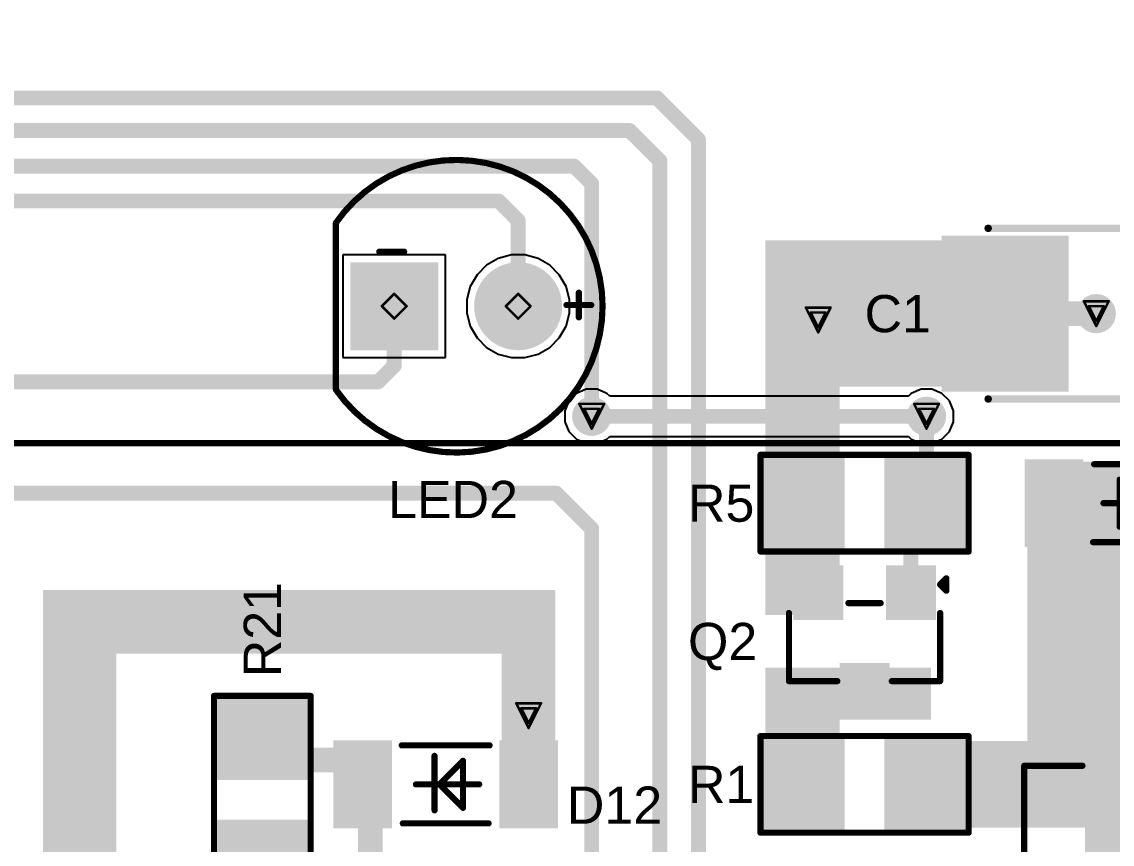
# Model space of a CAD drawing. Header units: inches. Extents: x 29 to 267, y 155 to 337.
# Drawn here: x 80.97 to 103.32, y 219.04 to 235.91 of the extents above; entities that cross this region are included whole.
import ezdxf

# ---------------------------------------------------------------- set-up
doc = ezdxf.new("R2010")
doc.units = ezdxf.units.IN
for name, color, linetype in [('Board Outline', 216, 'Continuous'), ('Bottom Layer', 5, 'Continuous'), ('Bottom Solder', 6, 'Continuous'), ('Dimension', 6, 'Continuous'), ('Drill Drawing', 1, 'Continuous'), ('Multi-Layer', 9, 'Continuous'), ('Pad Holes', 156, 'Continuous'), ('Top Layer', 1, 'Continuous'), ('Top Overlay', 2, 'Continuous'), ('Top Paste', 8, 'Continuous'), ('Top Solder', 216, 'Continuous'), ('Via Holes', 16, 'Continuous')]:
    doc.layers.add(name, color=color, linetype=linetype)
doc.styles.add('Arial', font='', dxfattribs={"height": 0.2})
doc.styles.get('Arial').set_extended_font_data('Arial')

# ---------------------------------------------------------------- blocks, each defined once
blk = doc.blocks.new('TH_LED_5____2')
at = {"layer": 'Bottom Layer'}
blk.add_hatch(color=5, dxfattribs=at).paths.add_polyline_path([(-2.07, 0.8), (-0.47, 0.8), (-0.47, -0.8), (-2.07, -0.8)])
h = blk.add_hatch(color=5, dxfattribs=at)
edge = h.paths.add_edge_path()
edge.add_arc((1.27, 0), 0.8, 0, 360)
at = {"layer": 'Bottom Solder'}
blk.add_hatch(color=6, dxfattribs=at).paths.add_polyline_path([(-2.172, 0.902), (-0.368, 0.902), (-0.368, -0.902), (-2.172, -0.902)])
h = blk.add_hatch(color=6, dxfattribs=at)
edge = h.paths.add_edge_path()
edge.add_arc((1.27, 0), 0.902, 0, 360)
at = {"layer": 'Multi-Layer'}
blk.add_hatch(color=9, dxfattribs=at).paths.add_polyline_path([(-2.07, 0.8), (-0.47, 0.8), (-0.47, -0.8), (-2.07, -0.8)])
h = blk.add_hatch(color=9, dxfattribs=at)
edge = h.paths.add_edge_path()
edge.add_arc((1.27, 0), 0.8, 0, 360)
at = {"layer": 'Pad Holes'}
h = blk.add_hatch(color=7, dxfattribs=at)
edge = h.paths.add_edge_path()
edge.add_arc((-1.27, 0), 0.45, 0, 360)
h = blk.add_hatch(color=7, dxfattribs=at)
edge = h.paths.add_edge_path()
edge.add_arc((1.27, 0), 0.45, 0, 360)
at = {"layer": 'Top Layer'}
blk.add_hatch(color=1, dxfattribs=at).paths.add_polyline_path([(-2.07, 0.8), (-0.47, 0.8), (-0.47, -0.8), (-2.07, -0.8)])
h = blk.add_hatch(color=1, dxfattribs=at)
edge = h.paths.add_edge_path()
edge.add_arc((1.27, 0), 0.8, 0, 360)
at = {"layer": 'Top Solder'}
blk.add_hatch(color=216, dxfattribs=at).paths.add_polyline_path([(-2.172, 0.902), (-0.368, 0.902), (-0.368, -0.902), (-2.172, -0.902)])
h = blk.add_hatch(color=216, dxfattribs=at)
edge = h.paths.add_edge_path()
edge.add_arc((1.27, 0), 0.902, 0, 360)
at = {"layer": 'Top Overlay'}
for points in [[(-2.466, 1.709, 0.127, 0.127, -0.73505), (3, 0, 0.127, 0.127, 0)], [(-2.466, -1.709, 0.127, 0.127, 0), (-2.466, 1.709, 0.127, 0.127, 0)], [(-1.575, 1.118, 0.127, 0.127, 0), (-1.067, 1.118, 0.127, 0.127, 0)], [(2.515, -0.229, 0.127, 0.127, 0), (2.515, 0.279, 0.127, 0.127, 0)], [(3, 0, 0.127, 0.127, -0.73505), (-2.466, -1.709, 0.127, 0.127, 0)], [(2.261, 0.025, 0.127, 0.127, 0), (2.769, 0.025, 0.127, 0.127, 0)]]:
    blk.add_lwpolyline(points, format="xyseb", dxfattribs=at)
for points in [[(-2.497, 1.709, 0.0635, 0.0635, 1), (-2.434, 1.709, 0.0635, 0.0635, 1)], [(-2.497, 1.709, 0.0635, 0.0635, 1), (-2.434, 1.709, 0.0635, 0.0635, 1)], [(-1.607, 1.118, 0.0635, 0.0635, 1), (-1.543, 1.118, 0.0635, 0.0635, 1)], [(-1.099, 1.118, 0.0635, 0.0635, 1), (-1.035, 1.118, 0.0635, 0.0635, 1)], [(2.483, 0.279, 0.0635, 0.0635, 1), (2.546, 0.279, 0.0635, 0.0635, 1)], [(2.229, 0.025, 0.0635, 0.0635, 1), (2.292, 0.025, 0.0635, 0.0635, 1)], [(2.737, 0.025, 0.0635, 0.0635, 1), (2.8, 0.025, 0.0635, 0.0635, 1)], [(2.968, 0, 0.0635, 0.0635, 1), (3.032, 0, 0.0635, 0.0635, 1)], [(2.968, 0, 0.0635, 0.0635, 1), (3.032, 0, 0.0635, 0.0635, 1)], [(2.483, -0.229, 0.0635, 0.0635, 1), (2.546, -0.229, 0.0635, 0.0635, 1)], [(-2.497, -1.709, 0.0635, 0.0635, 1), (-2.434, -1.709, 0.0635, 0.0635, 1)], [(-2.497, -1.709, 0.0635, 0.0635, 1), (-2.434, -1.709, 0.0635, 0.0635, 1)]]:
    blk.add_lwpolyline(points, format="xyseb", close=True, dxfattribs=at)
blk = doc.blocks.new('SOT_89_3_14')
at = {"layer": 'Top Layer'}
for points in [[(-0.967, 2.647), (0.967, 2.647), (0.967, -0.382), (-0.967, -0.382)], [(-1.79, -0.268), (-1.21, -0.268), (-1.21, -1.997), (-1.79, -1.997)], [(-0.29, -0.268), (0.29, -0.268), (0.29, -1.997), (-0.29, -1.997)], [(1.21, -0.268), (1.79, -0.268), (1.79, -1.997), (1.21, -1.997)]]:
    blk.add_hatch(color=1, dxfattribs=at).paths.add_polyline_path(points)
at = {"layer": 'Top Paste'}
for points in [[(-0.967, 2.647), (0.967, 2.647), (0.967, -0.382), (-0.967, -0.382)], [(-1.79, -0.268), (-1.21, -0.268), (-1.21, -1.997), (-1.79, -1.997)], [(-0.29, -0.268), (0.29, -0.268), (0.29, -1.997), (-0.29, -1.997)], [(1.21, -0.268), (1.79, -0.268), (1.79, -1.997), (1.21, -1.997)]]:
    blk.add_hatch(color=8, dxfattribs=at).paths.add_polyline_path(points)
at = {"layer": 'Top Solder'}
for points in [[(-1.068, 2.749), (1.068, 2.749), (1.068, -0.484), (-1.068, -0.484)], [(-1.892, -0.166), (-1.108, -0.166), (-1.108, -2.099), (-1.892, -2.099)], [(-0.392, -0.166), (0.392, -0.166), (0.392, -2.099), (-0.392, -2.099)], [(1.108, -0.166), (1.892, -0.166), (1.892, -2.099), (1.108, -2.099)]]:
    blk.add_hatch(color=216, dxfattribs=at).paths.add_polyline_path(points)
at = {"layer": 'Top Overlay'}
for points in [[(-2.311, 1.727, 0.127, 0.127, 0), (-1.118, 1.727, 0.127, 0.127, 0)], [(-2.311, -0.889, 0.127, 0.127, 0), (-2.311, 1.727, 0.127, 0.127, 0)], [(1.118, 1.727, 0.127, 0.127, 0), (2.311, 1.727, 0.127, 0.127, 0)], [(2.311, -0.889, 0.127, 0.127, 0), (2.311, 1.727, 0.127, 0.127, 0)], [(-2.083, -1.016, 0.127, 0.127, 0), (-1.956, -1.143, 0.127, 0.127, 0)], [(-2.083, -1.27, 0.127, 0.127, 0), (-2.083, -1.016, 0.127, 0.127, 0)], [(-2.083, -1.27, 0.127, 0.127, 0), (-1.956, -1.143, 0.127, 0.127, 0)]]:
    blk.add_lwpolyline(points, format="xyseb", dxfattribs=at)
for points in [[(-2.343, 1.727, 0.0635, 0.0635, 1), (-2.28, 1.727, 0.0635, 0.0635, 1)], [(-2.343, 1.727, 0.0635, 0.0635, 1), (-2.28, 1.727, 0.0635, 0.0635, 1)], [(-1.149, 1.727, 0.0635, 0.0635, 1), (-1.086, 1.727, 0.0635, 0.0635, 1)], [(1.086, 1.727, 0.0635, 0.0635, 1), (1.149, 1.727, 0.0635, 0.0635, 1)], [(2.28, 1.727, 0.0635, 0.0635, 1), (2.343, 1.727, 0.0635, 0.0635, 1)], [(2.28, 1.727, 0.0635, 0.0635, 1), (2.343, 1.727, 0.0635, 0.0635, 1)], [(-2.343, -0.889, 0.0635, 0.0635, 1), (-2.28, -0.889, 0.0635, 0.0635, 1)], [(2.28, -0.889, 0.0635, 0.0635, 1), (2.343, -0.889, 0.0635, 0.0635, 1)], [(-2.115, -1.016, 0.0635, 0.0635, 1), (-2.051, -1.016, 0.0635, 0.0635, 1)], [(-2.115, -1.016, 0.0635, 0.0635, 1), (-2.051, -1.016, 0.0635, 0.0635, 1)], [(-1.988, -1.143, 0.0635, 0.0635, 1), (-1.924, -1.143, 0.0635, 0.0635, 1)], [(-1.988, -1.143, 0.0635, 0.0635, 1), (-1.924, -1.143, 0.0635, 0.0635, 1)], [(-2.115, -1.27, 0.0635, 0.0635, 1), (-2.051, -1.27, 0.0635, 0.0635, 1)], [(-2.115, -1.27, 0.0635, 0.0635, 1), (-2.051, -1.27, 0.0635, 0.0635, 1)]]:
    blk.add_lwpolyline(points, format="xyseb", close=True, dxfattribs=at)
blk = doc.blocks.new('R___1206_35')
at = {"layer": 'Top Layer'}
for points in [[(-2.032, 0.889), (-0.508, 0.889), (-0.508, -0.889), (-2.032, -0.889)], [(0.508, 0.889), (2.032, 0.889), (2.032, -0.889), (0.508, -0.889)]]:
    blk.add_hatch(color=1, dxfattribs=at).paths.add_polyline_path(points)
at = {"layer": 'Top Paste'}
for points in [[(-2.032, 0.889), (-0.508, 0.889), (-0.508, -0.889), (-2.032, -0.889)], [(0.508, 0.889), (2.032, 0.889), (2.032, -0.889), (0.508, -0.889)]]:
    blk.add_hatch(color=8, dxfattribs=at).paths.add_polyline_path(points)
at = {"layer": 'Top Solder'}
for points in [[(-2.1336, 0.9906), (-0.4064, 0.9906), (-0.4064, -0.9906), (-2.1336, -0.9906)], [(0.4064, 0.9906), (2.1336, 0.9906), (2.1336, -0.9906), (0.4064, -0.9906)]]:
    blk.add_hatch(color=216, dxfattribs=at).paths.add_polyline_path(points)
at = {"layer": 'Top Overlay'}
for points in [[(-2.1336, -0.9906, 0.127, 0.127, 0), (-2.1336, 0.9906, 0.127, 0.127, 0)], [(2.1336, 0.9906, 0.127, 0.127, 0), (-2.1336, 0.9906, 0.127, 0.127, 0)], [(2.1336, -0.9906, 0.127, 0.127, 0), (2.1336, 0.9906, 0.127, 0.127, 0)], [(2.1336, -0.9906, 0.127, 0.127, 0), (-2.1336, -0.9906, 0.127, 0.127, 0)]]:
    blk.add_lwpolyline(points, format="xyseb", dxfattribs=at)
for points in [[(-2.16535, 0.9906, 0.0635, 0.0635, 1), (-2.10185, 0.9906, 0.0635, 0.0635, 1)], [(-2.16535, 0.9906, 0.0635, 0.0635, 1), (-2.10185, 0.9906, 0.0635, 0.0635, 1)], [(2.10185, 0.9906, 0.0635, 0.0635, 1), (2.16535, 0.9906, 0.0635, 0.0635, 1)], [(2.10185, 0.9906, 0.0635, 0.0635, 1), (2.16535, 0.9906, 0.0635, 0.0635, 1)], [(-2.16535, -0.9906, 0.0635, 0.0635, 1), (-2.10185, -0.9906, 0.0635, 0.0635, 1)], [(-2.16535, -0.9906, 0.0635, 0.0635, 1), (-2.10185, -0.9906, 0.0635, 0.0635, 1)], [(2.10185, -0.9906, 0.0635, 0.0635, 1), (2.16535, -0.9906, 0.0635, 0.0635, 1)], [(2.10185, -0.9906, 0.0635, 0.0635, 1), (2.16535, -0.9906, 0.0635, 0.0635, 1)]]:
    blk.add_lwpolyline(points, format="xyseb", close=True, dxfattribs=at)
blk = doc.blocks.new('R___1206_51')
at = {"layer": 'Top Layer'}
for points in [[(-2.032, 0.889), (-0.508, 0.889), (-0.508, -0.889), (-2.032, -0.889)], [(0.508, 0.889), (2.032, 0.889), (2.032, -0.889), (0.508, -0.889)]]:
    blk.add_hatch(color=1, dxfattribs=at).paths.add_polyline_path(points)
at = {"layer": 'Top Paste'}
for points in [[(-2.032, 0.889), (-0.508, 0.889), (-0.508, -0.889), (-2.032, -0.889)], [(0.508, 0.889), (2.032, 0.889), (2.032, -0.889), (0.508, -0.889)]]:
    blk.add_hatch(color=8, dxfattribs=at).paths.add_polyline_path(points)
at = {"layer": 'Top Solder'}
for points in [[(-2.1336, 0.9906), (-0.4064, 0.9906), (-0.4064, -0.9906), (-2.1336, -0.9906)], [(0.4064, 0.9906), (2.1336, 0.9906), (2.1336, -0.9906), (0.4064, -0.9906)]]:
    blk.add_hatch(color=216, dxfattribs=at).paths.add_polyline_path(points)
at = {"layer": 'Top Overlay'}
for points in [[(-2.1336, -0.9906, 0.127, 0.127, 0), (-2.1336, 0.9906, 0.127, 0.127, 0)], [(-2.1336, 0.9906, 0.127, 0.127, 0), (2.1336, 0.9906, 0.127, 0.127, 0)], [(2.1336, -0.9906, 0.127, 0.127, 0), (2.1336, 0.9906, 0.127, 0.127, 0)], [(-2.1336, -0.9906, 0.127, 0.127, 0), (2.1336, -0.9906, 0.127, 0.127, 0)]]:
    blk.add_lwpolyline(points, format="xyseb", dxfattribs=at)
for points in [[(-2.16535, 0.9906, 0.0635, 0.0635, 1), (-2.10185, 0.9906, 0.0635, 0.0635, 1)], [(-2.16535, 0.9906, 0.0635, 0.0635, 1), (-2.10185, 0.9906, 0.0635, 0.0635, 1)], [(2.10185, 0.9906, 0.0635, 0.0635, 1), (2.16535, 0.9906, 0.0635, 0.0635, 1)], [(2.10185, 0.9906, 0.0635, 0.0635, 1), (2.16535, 0.9906, 0.0635, 0.0635, 1)], [(-2.16535, -0.9906, 0.0635, 0.0635, 1), (-2.10185, -0.9906, 0.0635, 0.0635, 1)], [(-2.16535, -0.9906, 0.0635, 0.0635, 1), (-2.10185, -0.9906, 0.0635, 0.0635, 1)], [(2.10185, -0.9906, 0.0635, 0.0635, 1), (2.16535, -0.9906, 0.0635, 0.0635, 1)], [(2.10185, -0.9906, 0.0635, 0.0635, 1), (2.16535, -0.9906, 0.0635, 0.0635, 1)]]:
    blk.add_lwpolyline(points, format="xyseb", close=True, dxfattribs=at)
blk = doc.blocks.new('R___1206_55')
at = {"layer": 'Top Layer'}
for points in [[(-2.032, 0.889), (-0.508, 0.889), (-0.508, -0.889), (-2.032, -0.889)], [(0.508, 0.889), (2.032, 0.889), (2.032, -0.889), (0.508, -0.889)]]:
    blk.add_hatch(color=1, dxfattribs=at).paths.add_polyline_path(points)
at = {"layer": 'Top Paste'}
for points in [[(-2.032, 0.889), (-0.508, 0.889), (-0.508, -0.889), (-2.032, -0.889)], [(0.508, 0.889), (2.032, 0.889), (2.032, -0.889), (0.508, -0.889)]]:
    blk.add_hatch(color=8, dxfattribs=at).paths.add_polyline_path(points)
at = {"layer": 'Top Solder'}
for points in [[(-2.1336, 0.9906), (-0.4064, 0.9906), (-0.4064, -0.9906), (-2.1336, -0.9906)], [(0.4064, 0.9906), (2.1336, 0.9906), (2.1336, -0.9906), (0.4064, -0.9906)]]:
    blk.add_hatch(color=216, dxfattribs=at).paths.add_polyline_path(points)
at = {"layer": 'Top Overlay'}
for points in [[(-2.1336, -0.9906, 0.127, 0.127, 0), (-2.1336, 0.9906, 0.127, 0.127, 0)], [(-2.1336, 0.9906, 0.127, 0.127, 0), (2.1336, 0.9906, 0.127, 0.127, 0)], [(2.1336, -0.9906, 0.127, 0.127, 0), (2.1336, 0.9906, 0.127, 0.127, 0)], [(-2.1336, -0.9906, 0.127, 0.127, 0), (2.1336, -0.9906, 0.127, 0.127, 0)]]:
    blk.add_lwpolyline(points, format="xyseb", dxfattribs=at)
for points in [[(-2.16535, 0.9906, 0.0635, 0.0635, 1), (-2.10185, 0.9906, 0.0635, 0.0635, 1)], [(-2.16535, 0.9906, 0.0635, 0.0635, 1), (-2.10185, 0.9906, 0.0635, 0.0635, 1)], [(2.10185, 0.9906, 0.0635, 0.0635, 1), (2.16535, 0.9906, 0.0635, 0.0635, 1)], [(2.10185, 0.9906, 0.0635, 0.0635, 1), (2.16535, 0.9906, 0.0635, 0.0635, 1)], [(-2.16535, -0.9906, 0.0635, 0.0635, 1), (-2.10185, -0.9906, 0.0635, 0.0635, 1)], [(-2.16535, -0.9906, 0.0635, 0.0635, 1), (-2.10185, -0.9906, 0.0635, 0.0635, 1)], [(2.10185, -0.9906, 0.0635, 0.0635, 1), (2.16535, -0.9906, 0.0635, 0.0635, 1)], [(2.10185, -0.9906, 0.0635, 0.0635, 1), (2.16535, -0.9906, 0.0635, 0.0635, 1)]]:
    blk.add_lwpolyline(points, format="xyseb", close=True, dxfattribs=at)
blk = doc.blocks.new('SOT_23_65')
at = {"layer": 'Top Layer'}
for points in [[(-0.41, 1.46), (0.41, 1.46), (0.41, 0.54), (-0.41, 0.54)], [(-1.36, -0.54), (-0.54, -0.54), (-0.54, -1.46), (-1.36, -1.46)], [(0.54, -0.54), (1.36, -0.54), (1.36, -1.46), (0.54, -1.46)]]:
    blk.add_hatch(color=1, dxfattribs=at).paths.add_polyline_path(points)
at = {"layer": 'Top Paste'}
for points in [[(-0.41, 1.46), (0.41, 1.46), (0.41, 0.54), (-0.41, 0.54)], [(-1.36, -0.54), (-0.54, -0.54), (-0.54, -1.46), (-1.36, -1.46)], [(0.54, -0.54), (1.36, -0.54), (1.36, -1.46), (0.54, -1.46)]]:
    blk.add_hatch(color=8, dxfattribs=at).paths.add_polyline_path(points)
at = {"layer": 'Top Solder'}
for points in [[(-0.512, 1.562), (0.512, 1.562), (0.512, 0.438), (-0.512, 0.438)], [(-1.462, -0.438), (-0.438, -0.438), (-0.438, -1.562), (-1.462, -1.562)], [(0.438, -0.438), (1.462, -0.438), (1.462, -1.562), (0.438, -1.562)]]:
    blk.add_hatch(color=216, dxfattribs=at).paths.add_polyline_path(points)
at = {"layer": 'Top Overlay'}
for points in [[(-1.549, 0.813, 0.127, 0.127, 0), (-1.549, -0.584, 0.127, 0.127, 0)], [(-0.559, 0.813, 0.127, 0.127, 0), (-1.549, 0.813, 0.127, 0.127, 0)], [(1.549, 0.813, 0.127, 0.127, 0), (0.559, 0.813, 0.127, 0.127, 0)], [(1.549, 0.813, 0.127, 0.127, 0), (1.549, -0.584, 0.127, 0.127, 0)], [(0.33, -0.787, 0.127, 0.127, 0), (-0.33, -0.787, 0.127, 0.127, 0)], [(-1.549, -1.168, 0.127, 0.127, 0), (-1.676, -1.041, 0.127, 0.127, 0)], [(-1.676, -1.041, 0.127, 0.127, 0), (-1.676, -1.295, 0.127, 0.127, 0)], [(-1.549, -1.168, 0.127, 0.127, 0), (-1.676, -1.295, 0.127, 0.127, 0)]]:
    blk.add_lwpolyline(points, format="xyseb", dxfattribs=at)
for points in [[(-1.581, 0.813, 0.0635, 0.0635, 1), (-1.518, 0.813, 0.0635, 0.0635, 1)], [(-1.581, 0.813, 0.0635, 0.0635, 1), (-1.518, 0.813, 0.0635, 0.0635, 1)], [(-0.591, 0.813, 0.0635, 0.0635, 1), (-0.527, 0.813, 0.0635, 0.0635, 1)], [(0.527, 0.813, 0.0635, 0.0635, 1), (0.591, 0.813, 0.0635, 0.0635, 1)], [(1.518, 0.813, 0.0635, 0.0635, 1), (1.581, 0.813, 0.0635, 0.0635, 1)], [(1.518, 0.813, 0.0635, 0.0635, 1), (1.581, 0.813, 0.0635, 0.0635, 1)], [(-1.581, -0.584, 0.0635, 0.0635, 1), (-1.518, -0.584, 0.0635, 0.0635, 1)], [(1.518, -0.584, 0.0635, 0.0635, 1), (1.581, -0.584, 0.0635, 0.0635, 1)], [(-0.362, -0.787, 0.0635, 0.0635, 1), (-0.298, -0.787, 0.0635, 0.0635, 1)], [(0.298, -0.787, 0.0635, 0.0635, 1), (0.362, -0.787, 0.0635, 0.0635, 1)], [(-1.708, -1.041, 0.0635, 0.0635, 1), (-1.645, -1.041, 0.0635, 0.0635, 1)], [(-1.708, -1.041, 0.0635, 0.0635, 1), (-1.645, -1.041, 0.0635, 0.0635, 1)], [(-1.581, -1.168, 0.0635, 0.0635, 1), (-1.518, -1.168, 0.0635, 0.0635, 1)], [(-1.581, -1.168, 0.0635, 0.0635, 1), (-1.518, -1.168, 0.0635, 0.0635, 1)], [(-1.708, -1.295, 0.0635, 0.0635, 1), (-1.645, -1.295, 0.0635, 0.0635, 1)], [(-1.708, -1.295, 0.0635, 0.0635, 1), (-1.645, -1.295, 0.0635, 0.0635, 1)]]:
    blk.add_lwpolyline(points, format="xyseb", close=True, dxfattribs=at)
blk = doc.blocks.new('LL_34_79')
at = {"layer": 'Top Layer'}
for points in [[(-1.15, -0.85), (-2.25, -0.85), (-2.25, 0.85), (-1.15, 0.85)], [(2.25, -0.85), (1.15, -0.85), (1.15, 0.85), (2.25, 0.85)]]:
    blk.add_hatch(color=1, dxfattribs=at).paths.add_polyline_path(points)
at = {"layer": 'Top Paste'}
for points in [[(-1.15, -0.85), (-2.25, -0.85), (-2.25, 0.85), (-1.15, 0.85)], [(2.25, -0.85), (1.15, -0.85), (1.15, 0.85), (2.25, 0.85)]]:
    blk.add_hatch(color=8, dxfattribs=at).paths.add_polyline_path(points)
at = {"layer": 'Top Solder'}
for points in [[(-1.099, -0.901), (-2.301, -0.901), (-2.301, 0.901), (-1.099, 0.901)], [(2.301, -0.901), (1.099, -0.901), (1.099, 0.901), (2.301, 0.901)]]:
    blk.add_hatch(color=216, dxfattribs=at).paths.add_polyline_path(points)
at = {"layer": 'Top Overlay'}
for points in [[(-0.9, 0.8, 0.127, 0.127, 0), (0.9, 0.8, 0.127, 0.127, 0)], [(-0.229, -0.533, 0.127, 0.127, 0), (-0.229, 0.584, 0.127, 0.127, 0)], [(-0.127, 0, 0.127, 0.127, 0), (0.356, 0.483, 0.127, 0.127, 0)], [(0.356, -0.483, 0.127, 0.127, 0), (0.356, 0.483, 0.127, 0.127, 0)], [(-0.61, 0, 0.127, 0.127, 0), (0.686, 0, 0.127, 0.127, 0)], [(-0.102, -0.025, 0.127, 0.127, 0), (0.356, -0.483, 0.127, 0.127, 0)], [(-0.878, -0.8, 0.127, 0.127, 0), (0.878, -0.8, 0.127, 0.127, 0)]]:
    blk.add_lwpolyline(points, format="xyseb", dxfattribs=at)
for points in [[(-0.932, 0.8, 0.0635, 0.0635, 1), (-0.868, 0.8, 0.0635, 0.0635, 1)], [(0.868, 0.8, 0.0635, 0.0635, 1), (0.932, 0.8, 0.0635, 0.0635, 1)], [(-0.26, 0.584, 0.0635, 0.0635, 1), (-0.197, 0.584, 0.0635, 0.0635, 1)], [(0.324, 0.483, 0.0635, 0.0635, 1), (0.387, 0.483, 0.0635, 0.0635, 1)], [(0.324, 0.483, 0.0635, 0.0635, 1), (0.387, 0.483, 0.0635, 0.0635, 1)], [(-0.641, 0, 0.0635, 0.0635, 1), (-0.578, 0, 0.0635, 0.0635, 1)], [(-0.159, 0, 0.0635, 0.0635, 1), (-0.095, 0, 0.0635, 0.0635, 1)], [(-0.133, -0.025, 0.0635, 0.0635, 1), (-0.07, -0.025, 0.0635, 0.0635, 1)], [(0.654, 0, 0.0635, 0.0635, 1), (0.718, 0, 0.0635, 0.0635, 1)], [(0.324, -0.483, 0.0635, 0.0635, 1), (0.387, -0.483, 0.0635, 0.0635, 1)], [(0.324, -0.483, 0.0635, 0.0635, 1), (0.387, -0.483, 0.0635, 0.0635, 1)], [(-0.26, -0.533, 0.0635, 0.0635, 1), (-0.197, -0.533, 0.0635, 0.0635, 1)], [(-0.91, -0.8, 0.0635, 0.0635, 1), (-0.846, -0.8, 0.0635, 0.0635, 1)], [(0.846, -0.8, 0.0635, 0.0635, 1), (0.91, -0.8, 0.0635, 0.0635, 1)]]:
    blk.add_lwpolyline(points, format="xyseb", close=True, dxfattribs=at)
blk = doc.blocks.new('LL_34_89')
at = {"layer": 'Top Layer'}
for points in [[(-1.15, -0.85), (-2.25, -0.85), (-2.25, 0.85), (-1.15, 0.85)], [(2.25, -0.85), (1.15, -0.85), (1.15, 0.85), (2.25, 0.85)]]:
    blk.add_hatch(color=1, dxfattribs=at).paths.add_polyline_path(points)
at = {"layer": 'Top Paste'}
for points in [[(-1.15, -0.85), (-2.25, -0.85), (-2.25, 0.85), (-1.15, 0.85)], [(2.25, -0.85), (1.15, -0.85), (1.15, 0.85), (2.25, 0.85)]]:
    blk.add_hatch(color=8, dxfattribs=at).paths.add_polyline_path(points)
at = {"layer": 'Top Solder'}
for points in [[(-1.099, -0.901), (-2.301, -0.901), (-2.301, 0.901), (-1.099, 0.901)], [(2.301, -0.901), (1.099, -0.901), (1.099, 0.901), (2.301, 0.901)]]:
    blk.add_hatch(color=216, dxfattribs=at).paths.add_polyline_path(points)
at = {"layer": 'Top Overlay'}
for points in [[(0.9, 0.8, 0.127, 0.127, 0), (-0.9, 0.8, 0.127, 0.127, 0)], [(-0.229, 0.584, 0.127, 0.127, 0), (-0.229, -0.533, 0.127, 0.127, 0)], [(0.356, 0.483, 0.127, 0.127, 0), (-0.127, 0, 0.127, 0.127, 0)], [(0.356, 0.483, 0.127, 0.127, 0), (0.356, -0.483, 0.127, 0.127, 0)], [(0.686, 0, 0.127, 0.127, 0), (-0.61, 0, 0.127, 0.127, 0)], [(0.356, -0.483, 0.127, 0.127, 0), (-0.102, -0.025, 0.127, 0.127, 0)], [(0.878, -0.8, 0.127, 0.127, 0), (-0.878, -0.8, 0.127, 0.127, 0)]]:
    blk.add_lwpolyline(points, format="xyseb", dxfattribs=at)
for points in [[(-0.932, 0.8, 0.0635, 0.0635, 1), (-0.868, 0.8, 0.0635, 0.0635, 1)], [(0.868, 0.8, 0.0635, 0.0635, 1), (0.932, 0.8, 0.0635, 0.0635, 1)], [(-0.26, 0.584, 0.0635, 0.0635, 1), (-0.197, 0.584, 0.0635, 0.0635, 1)], [(0.324, 0.483, 0.0635, 0.0635, 1), (0.387, 0.483, 0.0635, 0.0635, 1)], [(0.324, 0.483, 0.0635, 0.0635, 1), (0.387, 0.483, 0.0635, 0.0635, 1)], [(-0.641, 0, 0.0635, 0.0635, 1), (-0.578, 0, 0.0635, 0.0635, 1)], [(-0.159, 0, 0.0635, 0.0635, 1), (-0.095, 0, 0.0635, 0.0635, 1)], [(-0.133, -0.025, 0.0635, 0.0635, 1), (-0.07, -0.025, 0.0635, 0.0635, 1)], [(0.654, 0, 0.0635, 0.0635, 1), (0.718, 0, 0.0635, 0.0635, 1)], [(0.324, -0.483, 0.0635, 0.0635, 1), (0.387, -0.483, 0.0635, 0.0635, 1)], [(0.324, -0.483, 0.0635, 0.0635, 1), (0.387, -0.483, 0.0635, 0.0635, 1)], [(-0.26, -0.533, 0.0635, 0.0635, 1), (-0.197, -0.533, 0.0635, 0.0635, 1)], [(-0.91, -0.8, 0.0635, 0.0635, 1), (-0.846, -0.8, 0.0635, 0.0635, 1)], [(0.846, -0.8, 0.0635, 0.0635, 1), (0.91, -0.8, 0.0635, 0.0635, 1)]]:
    blk.add_lwpolyline(points, format="xyseb", close=True, dxfattribs=at)
blk = doc.blocks.new('C____C_101')
at = {"layer": 'Top Layer'}
for points in [[(-3.9, 1.5), (-1.5, 1.5), (-1.5, -1.5), (-3.9, -1.5)], [(1.5, 1.5), (3.9, 1.5), (3.9, -1.5), (1.5, -1.5)]]:
    blk.add_hatch(color=1, dxfattribs=at).paths.add_polyline_path(points)
at = {"layer": 'Top Paste'}
for points in [[(-3.9, 1.5), (-1.5, 1.5), (-1.5, -1.5), (-3.9, -1.5)], [(1.5, 1.5), (3.9, 1.5), (3.9, -1.5), (1.5, -1.5)]]:
    blk.add_hatch(color=8, dxfattribs=at).paths.add_polyline_path(points)
at = {"layer": 'Top Solder'}
for points in [[(-4.002, 1.602), (-1.398, 1.602), (-1.398, -1.602), (-4.002, -1.602)], [(1.398, 1.602), (4.002, 1.602), (4.002, -1.602), (1.398, -1.602)]]:
    blk.add_hatch(color=216, dxfattribs=at).paths.add_polyline_path(points)
at = {"layer": 'Top Overlay'}
for points in [[(3.05, 1.75, 0.152, 0.152, 0), (-3.025, 1.75, 0.152, 0.152, 0)], [(-4.469, 0.431, 0.127, 0.127, 0), (-4.469, -0.229, 0.127, 0.127, 0)], [(-4.138, 0.076, 0.127, 0.127, 0), (-4.799, 0.076, 0.127, 0.127, 0)], [(3.05, -1.75, 0.152, 0.152, 0), (-3.025, -1.75, 0.152, 0.152, 0)]]:
    blk.add_lwpolyline(points, format="xyseb", dxfattribs=at)
for points in [[(-3.063, 1.75, 0.0762, 0.0762, 1), (-2.987, 1.75, 0.0762, 0.0762, 1)], [(3.012, 1.75, 0.0762, 0.0762, 1), (3.088, 1.75, 0.0762, 0.0762, 1)], [(-4.5, 0.431, 0.0635, 0.0635, 1), (-4.437, 0.431, 0.0635, 0.0635, 1)], [(-4.831, 0.076, 0.0635, 0.0635, 1), (-4.767, 0.076, 0.0635, 0.0635, 1)], [(-4.17, 0.076, 0.0635, 0.0635, 1), (-4.107, 0.076, 0.0635, 0.0635, 1)], [(-4.5, -0.229, 0.0635, 0.0635, 1), (-4.437, -0.229, 0.0635, 0.0635, 1)], [(-3.063, -1.75, 0.0762, 0.0762, 1), (-2.987, -1.75, 0.0762, 0.0762, 1)], [(3.012, -1.75, 0.0762, 0.0762, 1), (3.088, -1.75, 0.0762, 0.0762, 1)]]:
    blk.add_lwpolyline(points, format="xyseb", close=True, dxfattribs=at)

msp = doc.modelspace()

# ---------------------------------------------------------------- hatches: boundary and pattern name
at = {"layer": 'Bottom Layer'}
h = msp.add_hatch(color=5, dxfattribs=at)
edge = h.paths.add_edge_path()
edge.add_arc((102.997, 229.921), 0.3, 0, 360)
h = msp.add_hatch(color=5, dxfattribs=at)
edge = h.paths.add_edge_path()
edge.add_arc((97.297, 229.791), 0.3, 0, 360)
h = msp.add_hatch(color=5, dxfattribs=at)
edge = h.paths.add_edge_path()
edge.add_arc((92.655, 227.816), 0.3, 0, 360)
h = msp.add_hatch(color=5, dxfattribs=at)
edge = h.paths.add_edge_path()
edge.add_arc((99.517, 227.816), 0.3, 0, 360)
h = msp.add_hatch(color=5, dxfattribs=at)
edge = h.paths.add_edge_path()
edge.add_arc((91.362, 221.677), 0.3, 0, 360)
at = {"layer": 'Bottom Solder'}
h = msp.add_hatch(color=6, dxfattribs=at)
edge = h.paths.add_edge_path()
edge.add_arc((102.997, 229.921), 0.402, 0, 360)
h = msp.add_hatch(color=6, dxfattribs=at)
edge = h.paths.add_edge_path()
edge.add_arc((97.297, 229.791), 0.402, 0, 360)
h = msp.add_hatch(color=6, dxfattribs=at)
edge = h.paths.add_edge_path()
edge.add_arc((92.655, 227.816), 0.402, 0, 360)
h = msp.add_hatch(color=6, dxfattribs=at)
edge = h.paths.add_edge_path()
edge.add_arc((99.517, 227.816), 0.402, 0, 360)
h = msp.add_hatch(color=6, dxfattribs=at)
edge = h.paths.add_edge_path()
edge.add_arc((91.362, 221.677), 0.402, 0, 360)
at = {"layer": 'Top Layer'}
for points in [[(96.215, 228.421), (102.331, 228.421), (102.331, 231.421), (96.215, 231.421)], [(96.215, 223.739), (97.739, 223.739), (97.739, 231.421), (96.215, 231.421)], [(101.581, 219.38), (103.492, 219.38), (103.492, 226.885), (101.581, 226.885)], [(81.409, 222.948), (91.912, 222.948), (91.912, 224.257), (81.409, 224.257)], [(81.409, 213.209), (82.909, 213.209), (82.909, 224.257), (81.409, 224.257)], [(90.812, 219.419), (91.912, 219.419), (91.912, 224.257), (90.812, 224.257)], [(96.215, 219.38), (97.739, 219.38), (97.739, 222.659), (96.215, 222.659)], [(96.215, 221.598), (99.607, 221.598), (99.607, 222.659), (96.215, 222.659)], [(101.581, 219.38), (116.827, 219.38), (116.827, 222.402), (101.581, 222.402)], [(98.755, 219.38), (116.827, 219.38), (116.827, 221.158), (98.755, 221.158)]]:
    msp.add_hatch(color=1, dxfattribs=at).paths.add_polyline_path(points)
h = msp.add_hatch(color=1, dxfattribs=at)
edge = h.paths.add_edge_path()
edge.add_arc((102.997, 229.921), 0.3, 0, 360)
h = msp.add_hatch(color=1, dxfattribs=at)
edge = h.paths.add_edge_path()
edge.add_arc((97.297, 229.791), 0.3, 0, 360)
h = msp.add_hatch(color=1, dxfattribs=at)
edge = h.paths.add_edge_path()
edge.add_arc((92.655, 227.816), 0.3, 0, 360)
h = msp.add_hatch(color=1, dxfattribs=at)
edge = h.paths.add_edge_path()
edge.add_arc((99.517, 227.816), 0.3, 0, 360)
h = msp.add_hatch(color=1, dxfattribs=at)
edge = h.paths.add_edge_path()
edge.add_arc((91.362, 221.677), 0.3, 0, 360)
at = {"layer": 'Top Solder'}
h = msp.add_hatch(color=216, dxfattribs=at)
edge = h.paths.add_edge_path()
edge.add_arc((102.997, 229.921), 0.402, 0, 360)
h = msp.add_hatch(color=216, dxfattribs=at)
edge = h.paths.add_edge_path()
edge.add_arc((97.297, 229.791), 0.402, 0, 360)
h = msp.add_hatch(color=216, dxfattribs=at)
edge = h.paths.add_edge_path()
edge.add_arc((92.655, 227.816), 0.402, 0, 360)
h = msp.add_hatch(color=216, dxfattribs=at)
edge = h.paths.add_edge_path()
edge.add_arc((99.517, 227.816), 0.402, 0, 360)
h = msp.add_hatch(color=216, dxfattribs=at)
edge = h.paths.add_edge_path()
edge.add_arc((91.362, 221.677), 0.402, 0, 360)
at = {"layer": 'Via Holes'}
h = msp.add_hatch(color=7, dxfattribs=at)
edge = h.paths.add_edge_path()
edge.add_arc((102.997, 229.921), 0.15, 0, 360)
h = msp.add_hatch(color=7, dxfattribs=at)
edge = h.paths.add_edge_path()
edge.add_arc((97.297, 229.791), 0.15, 0, 360)
h = msp.add_hatch(color=7, dxfattribs=at)
edge = h.paths.add_edge_path()
edge.add_arc((92.655, 227.816), 0.15, 0, 360)
h = msp.add_hatch(color=7, dxfattribs=at)
edge = h.paths.add_edge_path()
edge.add_arc((99.517, 227.816), 0.15, 0, 360)
h = msp.add_hatch(color=7, dxfattribs=at)
edge = h.paths.add_edge_path()
edge.add_arc((91.362, 221.677), 0.15, 0, 360)

# ---------------------------------------------------------------- linework, layer by layer
at = {"layer": 'Board Outline'}
msp.add_lwpolyline([(55.145, 191.491, 0.254, 0.254, -2.452185), (125.145, 191.491, 0.254, 0.254, 0)], format="xyseb", dxfattribs=at)
at = {"layer": 'Bottom Layer'}
for p, q in [((89.661, 231.127), (87.553, 231.127)), ((87.553, 231.127), (87.553, 229.019)), ((89.661, 229.019), (89.661, 231.127)), ((91.008, 231.127), (90.74, 231.055)), ((91.286, 231.127), (91.008, 231.127)), ((91.554, 231.055), (91.286, 231.127)), ((90.5, 230.916), (90.304, 230.72)), ((90.74, 231.055), (90.5, 230.916)), ((91.794, 230.916), (91.554, 231.055)), ((91.99, 230.72), (91.794, 230.916)), ((90.304, 230.72), (90.165, 230.48)), ((92.129, 230.48), (91.99, 230.72)), ((90.165, 230.48), (90.093, 230.212)), ((92.201, 230.212), (92.129, 230.48)), ((90.093, 230.212), (90.093, 229.934)), ((92.201, 229.934), (92.201, 230.212)), ((90.093, 229.934), (90.165, 229.666)), ((92.129, 229.666), (92.201, 229.934)), ((90.165, 229.666), (90.304, 229.426)), ((91.99, 229.426), (92.129, 229.666)), ((90.304, 229.426), (90.5, 229.23)), ((91.794, 229.23), (91.99, 229.426)), ((90.5, 229.23), (90.74, 229.091)), ((90.74, 229.091), (91.008, 229.019)), ((91.286, 229.019), (91.554, 229.091)), ((91.554, 229.091), (91.794, 229.23)), ((87.553, 229.019), (89.661, 229.019)), ((91.008, 229.019), (91.286, 229.019)), ((92.341, 228.286), (92.185, 228.13)), ((92.544, 228.37), (92.341, 228.286)), ((92.765, 228.37), (92.544, 228.37)), ((92.968, 228.286), (92.765, 228.37)), ((93.024, 228.23), (92.968, 228.286)), ((99.148, 228.23), (93.024, 228.23)), ((99.203, 228.286), (99.148, 228.23)), ((99.407, 228.37), (99.203, 228.286)), ((99.627, 228.37), (99.407, 228.37)), ((99.831, 228.286), (99.627, 228.37)), ((99.987, 228.13), (99.831, 228.286)), ((92.185, 228.13), (92.101, 227.926)), ((100.071, 227.926), (99.987, 228.13)), ((92.101, 227.926), (92.101, 227.706)), ((100.071, 227.706), (100.071, 227.926)), ((92.101, 227.706), (92.185, 227.502)), ((99.987, 227.502), (100.071, 227.706)), ((92.185, 227.502), (92.341, 227.346)), ((92.341, 227.346), (92.544, 227.262)), ((92.765, 227.262), (92.968, 227.346)), ((92.968, 227.346), (93.024, 227.402)), ((93.024, 227.402), (99.148, 227.402)), ((99.148, 227.402), (99.203, 227.346)), ((99.203, 227.346), (99.407, 227.262)), ((99.627, 227.262), (99.831, 227.346)), ((99.831, 227.346), (99.987, 227.502)), ((92.544, 227.262), (92.765, 227.262)), ((99.407, 227.262), (99.627, 227.262))]:
    msp.add_line(p, q, dxfattribs=at)
msp.add_lwpolyline([(92.655, 227.816, 0.305, 0.305, 0), (99.517, 227.816, 0.305, 0.305, 0)], format="xyseb", dxfattribs=at)
for points in [[(92.578, 227.816, 0.152, 0.152, 1), (92.731, 227.816, 0.152, 0.152, 1)], [(99.441, 227.816, 0.152, 0.152, 1), (99.593, 227.816, 0.152, 0.152, 1)]]:
    msp.add_lwpolyline(points, format="xyseb", close=True, dxfattribs=at)
at = {"layer": 'Dimension'}
for points in [[(40.096, 227.267, 0.127, 0.127, 0), (90.145, 227.267, 0.127, 0.127, 0)], [(90.145, 227.267, 0.127, 0.127, 0), (140.193, 227.267, 0.127, 0.127, 0)]]:
    msp.add_lwpolyline(points, format="xyseb", dxfattribs=at)
msp.add_lwpolyline([(90.113, 227.267, 0.0635, 0.0635, 1), (90.176, 227.267, 0.0635, 0.0635, 1)], format="xyseb", close=True, dxfattribs=at)
msp.add_lwpolyline([(90.113, 227.267, 0.0635, 0.0635, 1), (90.176, 227.267, 0.0635, 0.0635, 1)], format="xyseb", close=True, dxfattribs=at)
at = {"layer": 'Drill Drawing'}
for points in [[(88.353, 230.073, 0.0508, 0.0508, 0), (88.607, 230.327, 0.0508, 0.0508, 0)], [(88.607, 230.327, 0.0508, 0.0508, 0), (88.861, 230.073, 0.0508, 0.0508, 0)], [(90.893, 230.073, 0.0508, 0.0508, 0), (91.147, 230.327, 0.0508, 0.0508, 0)], [(91.147, 230.327, 0.0508, 0.0508, 0), (91.401, 230.073, 0.0508, 0.0508, 0)], [(102.743, 230.175, 0.0508, 0.0508, 0), (103.251, 230.175, 0.0508, 0.0508, 0)], [(102.743, 230.175, 0.0508, 0.0508, 0), (102.997, 229.667, 0.0508, 0.0508, 0)], [(102.997, 229.667, 0.0508, 0.0508, 0), (103.251, 230.175, 0.0508, 0.0508, 0)], [(88.353, 230.073, 0.0508, 0.0508, 0), (88.607, 229.819, 0.0508, 0.0508, 0)], [(88.607, 229.819, 0.0508, 0.0508, 0), (88.861, 230.073, 0.0508, 0.0508, 0)], [(90.893, 230.073, 0.0508, 0.0508, 0), (91.147, 229.819, 0.0508, 0.0508, 0)], [(91.147, 229.819, 0.0508, 0.0508, 0), (91.401, 230.073, 0.0508, 0.0508, 0)], [(97.043, 230.045, 0.0508, 0.0508, 0), (97.551, 230.045, 0.0508, 0.0508, 0)], [(97.043, 230.045, 0.0508, 0.0508, 0), (97.297, 229.537, 0.0508, 0.0508, 0)], [(97.297, 229.537, 0.0508, 0.0508, 0), (97.551, 230.045, 0.0508, 0.0508, 0)], [(102.845, 230.073, 0.0508, 0.0508, 0), (103.149, 230.073, 0.0508, 0.0508, 0)], [(102.845, 230.073, 0.0508, 0.0508, 0), (102.997, 229.768, 0.0508, 0.0508, 0)], [(102.997, 229.768, 0.0508, 0.0508, 0), (103.149, 230.073, 0.0508, 0.0508, 0)], [(97.145, 229.944, 0.0508, 0.0508, 0), (97.45, 229.944, 0.0508, 0.0508, 0)], [(97.145, 229.944, 0.0508, 0.0508, 0), (97.297, 229.639, 0.0508, 0.0508, 0)], [(97.297, 229.639, 0.0508, 0.0508, 0), (97.45, 229.944, 0.0508, 0.0508, 0)], [(92.401, 228.07, 0.0508, 0.0508, 0), (92.909, 228.07, 0.0508, 0.0508, 0)], [(92.401, 228.07, 0.0508, 0.0508, 0), (92.655, 227.562, 0.0508, 0.0508, 0)], [(92.502, 227.968, 0.0508, 0.0508, 0), (92.807, 227.968, 0.0508, 0.0508, 0)], [(92.502, 227.968, 0.0508, 0.0508, 0), (92.655, 227.664, 0.0508, 0.0508, 0)], [(92.655, 227.562, 0.0508, 0.0508, 0), (92.909, 228.07, 0.0508, 0.0508, 0)], [(92.655, 227.664, 0.0508, 0.0508, 0), (92.807, 227.968, 0.0508, 0.0508, 0)], [(99.263, 228.07, 0.0508, 0.0508, 0), (99.771, 228.07, 0.0508, 0.0508, 0)], [(99.263, 228.07, 0.0508, 0.0508, 0), (99.517, 227.562, 0.0508, 0.0508, 0)], [(99.365, 227.968, 0.0508, 0.0508, 0), (99.67, 227.968, 0.0508, 0.0508, 0)], [(99.365, 227.968, 0.0508, 0.0508, 0), (99.517, 227.664, 0.0508, 0.0508, 0)], [(99.517, 227.562, 0.0508, 0.0508, 0), (99.771, 228.07, 0.0508, 0.0508, 0)], [(99.517, 227.664, 0.0508, 0.0508, 0), (99.67, 227.968, 0.0508, 0.0508, 0)], [(91.108, 221.931, 0.0508, 0.0508, 0), (91.616, 221.931, 0.0508, 0.0508, 0)], [(91.108, 221.931, 0.0508, 0.0508, 0), (91.362, 221.423, 0.0508, 0.0508, 0)], [(91.362, 221.423, 0.0508, 0.0508, 0), (91.616, 221.931, 0.0508, 0.0508, 0)], [(91.21, 221.829, 0.0508, 0.0508, 0), (91.514, 221.829, 0.0508, 0.0508, 0)], [(91.21, 221.829, 0.0508, 0.0508, 0), (91.362, 221.524, 0.0508, 0.0508, 0)], [(91.362, 221.524, 0.0508, 0.0508, 0), (91.514, 221.829, 0.0508, 0.0508, 0)]]:
    msp.add_lwpolyline(points, format="xyseb", dxfattribs=at)
for points in [[(88.594, 230.327, 0.0254, 0.0254, 1), (88.62, 230.327, 0.0254, 0.0254, 1)], [(88.594, 230.327, 0.0254, 0.0254, 1), (88.62, 230.327, 0.0254, 0.0254, 1)], [(91.134, 230.327, 0.0254, 0.0254, 1), (91.16, 230.327, 0.0254, 0.0254, 1)], [(91.134, 230.327, 0.0254, 0.0254, 1), (91.16, 230.327, 0.0254, 0.0254, 1)], [(102.73, 230.175, 0.0254, 0.0254, 1), (102.756, 230.175, 0.0254, 0.0254, 1)], [(102.73, 230.175, 0.0254, 0.0254, 1), (102.756, 230.175, 0.0254, 0.0254, 1)], [(103.238, 230.175, 0.0254, 0.0254, 1), (103.264, 230.175, 0.0254, 0.0254, 1)], [(103.238, 230.175, 0.0254, 0.0254, 1), (103.264, 230.175, 0.0254, 0.0254, 1)], [(88.34, 230.073, 0.0254, 0.0254, 1), (88.366, 230.073, 0.0254, 0.0254, 1)], [(88.34, 230.073, 0.0254, 0.0254, 1), (88.366, 230.073, 0.0254, 0.0254, 1)], [(88.848, 230.073, 0.0254, 0.0254, 1), (88.874, 230.073, 0.0254, 0.0254, 1)], [(88.848, 230.073, 0.0254, 0.0254, 1), (88.874, 230.073, 0.0254, 0.0254, 1)], [(90.88, 230.073, 0.0254, 0.0254, 1), (90.906, 230.073, 0.0254, 0.0254, 1)], [(90.88, 230.073, 0.0254, 0.0254, 1), (90.906, 230.073, 0.0254, 0.0254, 1)], [(91.388, 230.073, 0.0254, 0.0254, 1), (91.414, 230.073, 0.0254, 0.0254, 1)], [(91.388, 230.073, 0.0254, 0.0254, 1), (91.414, 230.073, 0.0254, 0.0254, 1)], [(97.03, 230.045, 0.0254, 0.0254, 1), (97.056, 230.045, 0.0254, 0.0254, 1)], [(97.03, 230.045, 0.0254, 0.0254, 1), (97.056, 230.045, 0.0254, 0.0254, 1)], [(97.538, 230.045, 0.0254, 0.0254, 1), (97.564, 230.045, 0.0254, 0.0254, 1)], [(97.538, 230.045, 0.0254, 0.0254, 1), (97.564, 230.045, 0.0254, 0.0254, 1)], [(102.832, 230.073, 0.0254, 0.0254, 1), (102.857, 230.073, 0.0254, 0.0254, 1)], [(102.832, 230.073, 0.0254, 0.0254, 1), (102.857, 230.073, 0.0254, 0.0254, 1)], [(103.137, 230.073, 0.0254, 0.0254, 1), (103.162, 230.073, 0.0254, 0.0254, 1)], [(103.137, 230.073, 0.0254, 0.0254, 1), (103.162, 230.073, 0.0254, 0.0254, 1)], [(88.594, 229.819, 0.0254, 0.0254, 1), (88.62, 229.819, 0.0254, 0.0254, 1)], [(88.594, 229.819, 0.0254, 0.0254, 1), (88.62, 229.819, 0.0254, 0.0254, 1)], [(91.134, 229.819, 0.0254, 0.0254, 1), (91.16, 229.819, 0.0254, 0.0254, 1)], [(91.134, 229.819, 0.0254, 0.0254, 1), (91.16, 229.819, 0.0254, 0.0254, 1)], [(97.132, 229.944, 0.0254, 0.0254, 1), (97.157, 229.944, 0.0254, 0.0254, 1)], [(97.132, 229.944, 0.0254, 0.0254, 1), (97.157, 229.944, 0.0254, 0.0254, 1)], [(97.437, 229.944, 0.0254, 0.0254, 1), (97.462, 229.944, 0.0254, 0.0254, 1)], [(97.437, 229.944, 0.0254, 0.0254, 1), (97.462, 229.944, 0.0254, 0.0254, 1)], [(102.984, 229.768, 0.0254, 0.0254, 1), (103.01, 229.768, 0.0254, 0.0254, 1)], [(102.984, 229.768, 0.0254, 0.0254, 1), (103.01, 229.768, 0.0254, 0.0254, 1)], [(97.284, 229.639, 0.0254, 0.0254, 1), (97.31, 229.639, 0.0254, 0.0254, 1)], [(97.284, 229.639, 0.0254, 0.0254, 1), (97.31, 229.639, 0.0254, 0.0254, 1)], [(97.284, 229.537, 0.0254, 0.0254, 1), (97.31, 229.537, 0.0254, 0.0254, 1)], [(97.284, 229.537, 0.0254, 0.0254, 1), (97.31, 229.537, 0.0254, 0.0254, 1)], [(102.984, 229.667, 0.0254, 0.0254, 1), (103.01, 229.667, 0.0254, 0.0254, 1)], [(102.984, 229.667, 0.0254, 0.0254, 1), (103.01, 229.667, 0.0254, 0.0254, 1)], [(92.388, 228.07, 0.0254, 0.0254, 1), (92.413, 228.07, 0.0254, 0.0254, 1)], [(92.388, 228.07, 0.0254, 0.0254, 1), (92.413, 228.07, 0.0254, 0.0254, 1)], [(92.489, 227.968, 0.0254, 0.0254, 1), (92.515, 227.968, 0.0254, 0.0254, 1)], [(92.489, 227.968, 0.0254, 0.0254, 1), (92.515, 227.968, 0.0254, 0.0254, 1)], [(92.794, 227.968, 0.0254, 0.0254, 1), (92.82, 227.968, 0.0254, 0.0254, 1)], [(92.794, 227.968, 0.0254, 0.0254, 1), (92.82, 227.968, 0.0254, 0.0254, 1)], [(92.896, 228.07, 0.0254, 0.0254, 1), (92.921, 228.07, 0.0254, 0.0254, 1)], [(92.896, 228.07, 0.0254, 0.0254, 1), (92.921, 228.07, 0.0254, 0.0254, 1)], [(99.251, 228.07, 0.0254, 0.0254, 1), (99.276, 228.07, 0.0254, 0.0254, 1)], [(99.251, 228.07, 0.0254, 0.0254, 1), (99.276, 228.07, 0.0254, 0.0254, 1)], [(99.352, 227.968, 0.0254, 0.0254, 1), (99.377, 227.968, 0.0254, 0.0254, 1)], [(99.352, 227.968, 0.0254, 0.0254, 1), (99.377, 227.968, 0.0254, 0.0254, 1)], [(99.657, 227.968, 0.0254, 0.0254, 1), (99.682, 227.968, 0.0254, 0.0254, 1)], [(99.657, 227.968, 0.0254, 0.0254, 1), (99.682, 227.968, 0.0254, 0.0254, 1)], [(99.758, 228.07, 0.0254, 0.0254, 1), (99.784, 228.07, 0.0254, 0.0254, 1)], [(99.758, 228.07, 0.0254, 0.0254, 1), (99.784, 228.07, 0.0254, 0.0254, 1)], [(92.642, 227.664, 0.0254, 0.0254, 1), (92.667, 227.664, 0.0254, 0.0254, 1)], [(92.642, 227.664, 0.0254, 0.0254, 1), (92.667, 227.664, 0.0254, 0.0254, 1)], [(92.642, 227.562, 0.0254, 0.0254, 1), (92.667, 227.562, 0.0254, 0.0254, 1)], [(92.642, 227.562, 0.0254, 0.0254, 1), (92.667, 227.562, 0.0254, 0.0254, 1)], [(99.504, 227.664, 0.0254, 0.0254, 1), (99.53, 227.664, 0.0254, 0.0254, 1)], [(99.504, 227.664, 0.0254, 0.0254, 1), (99.53, 227.664, 0.0254, 0.0254, 1)], [(99.504, 227.562, 0.0254, 0.0254, 1), (99.53, 227.562, 0.0254, 0.0254, 1)], [(99.504, 227.562, 0.0254, 0.0254, 1), (99.53, 227.562, 0.0254, 0.0254, 1)], [(91.095, 221.931, 0.0254, 0.0254, 1), (91.121, 221.931, 0.0254, 0.0254, 1)], [(91.095, 221.931, 0.0254, 0.0254, 1), (91.121, 221.931, 0.0254, 0.0254, 1)], [(91.603, 221.931, 0.0254, 0.0254, 1), (91.629, 221.931, 0.0254, 0.0254, 1)], [(91.603, 221.931, 0.0254, 0.0254, 1), (91.629, 221.931, 0.0254, 0.0254, 1)], [(91.197, 221.829, 0.0254, 0.0254, 1), (91.222, 221.829, 0.0254, 0.0254, 1)], [(91.197, 221.829, 0.0254, 0.0254, 1), (91.222, 221.829, 0.0254, 0.0254, 1)], [(91.502, 221.829, 0.0254, 0.0254, 1), (91.527, 221.829, 0.0254, 0.0254, 1)], [(91.502, 221.829, 0.0254, 0.0254, 1), (91.527, 221.829, 0.0254, 0.0254, 1)], [(91.349, 221.524, 0.0254, 0.0254, 1), (91.375, 221.524, 0.0254, 0.0254, 1)], [(91.349, 221.524, 0.0254, 0.0254, 1), (91.375, 221.524, 0.0254, 0.0254, 1)], [(91.349, 221.423, 0.0254, 0.0254, 1), (91.375, 221.423, 0.0254, 0.0254, 1)], [(91.349, 221.423, 0.0254, 0.0254, 1), (91.375, 221.423, 0.0254, 0.0254, 1)]]:
    msp.add_lwpolyline(points, format="xyseb", close=True, dxfattribs=at)
at = {"layer": 'Top Layer'}
for points in [[(74.341, 234.343, 0.305, 0.305, 0), (93.992, 234.343, 0.305, 0.305, 0)], [(93.992, 234.343, 0.305, 0.305, 0), (94.843, 233.492, 0.305, 0.305, 0)], [(73.269, 233.676, 0.305, 0.305, 0), (93.432, 233.676, 0.305, 0.305, 0)], [(93.432, 233.676, 0.305, 0.305, 0), (94.052, 233.056, 0.305, 0.305, 0)], [(94.843, 218.424, 0.305, 0.305, 0), (94.843, 233.492, 0.305, 0.305, 0)], [(94.052, 217.266, 0.305, 0.305, 0), (94.052, 233.056, 0.305, 0.305, 0)], [(69.864, 232.947, 0.305, 0.305, 0), (92.292, 232.947, 0.305, 0.305, 0)], [(92.292, 232.947, 0.305, 0.305, 0), (92.655, 232.584, 0.305, 0.305, 0)], [(92.655, 227.816, 0.305, 0.305, 0), (92.655, 232.584, 0.305, 0.305, 0)], [(69.498, 232.23, 0.305, 0.305, 0), (90.749, 232.23, 0.305, 0.305, 0)], [(90.749, 232.23, 0.305, 0.305, 0), (91.147, 231.832, 0.305, 0.305, 0)], [(91.147, 230.073, 0.305, 0.305, 0), (91.147, 231.832, 0.305, 0.305, 0)], [(88.607, 228.85, 0.305, 0.305, 0), (88.607, 230.073, 0.305, 0.305, 0)], [(97.297, 224.199, 0.508, 0.508, 0), (97.297, 229.791, 0.508, 0.508, 0)], [(101.131, 229.921, 0.508, 0.508, 0), (102.997, 229.921, 0.508, 0.508, 0)], [(88.28, 228.524, 0.305, 0.305, 0), (88.607, 228.85, 0.305, 0.305, 0)], [(78.309, 228.524, 0.305, 0.305, 0), (88.28, 228.524, 0.305, 0.305, 0)], [(99.517, 226.035, 0.305, 0.305, 0), (99.517, 227.816, 0.305, 0.305, 0)], [(78.309, 226.238, 0.305, 0.305, 0), (91.927, 226.238, 0.305, 0.305, 0)], [(91.927, 226.238, 0.305, 0.305, 0), (92.655, 225.51, 0.305, 0.305, 0)], [(99.197, 225.715, 0.305, 0.305, 0), (99.517, 226.035, 0.305, 0.305, 0)], [(99.197, 224.199, 0.305, 0.305, 0), (99.197, 225.715, 0.305, 0.305, 0)], [(92.655, 214.438, 0.305, 0.305, 0), (92.655, 225.51, 0.305, 0.305, 0)], [(91.362, 220.269, 0.508, 0.508, 0), (91.362, 221.677, 0.508, 0.508, 0)], [(85.903, 221.219, 0.508, 0.508, 0), (86.354, 220.768, 0.508, 0.508, 0)], [(86.354, 220.768, 0.508, 0.508, 0), (87.666, 220.768, 0.508, 0.508, 0)], [(87.666, 220.768, 0.508, 0.508, 0), (87.962, 220.472, 0.508, 0.508, 0)], [(87.962, 220.269, 0.508, 0.508, 0), (88.117, 220.114, 0.508, 0.508, 0)], [(88.117, 218.065, 0.508, 0.508, 0), (88.117, 220.114, 0.508, 0.508, 0)]]:
    msp.add_lwpolyline(points, format="xyseb", dxfattribs=at)
for points in [[(93.916, 234.343, 0.152, 0.152, 1), (94.068, 234.343, 0.152, 0.152, 1)], [(93.916, 234.343, 0.152, 0.152, 1), (94.068, 234.343, 0.152, 0.152, 1)], [(93.356, 233.676, 0.152, 0.152, 1), (93.508, 233.676, 0.152, 0.152, 1)], [(93.356, 233.676, 0.152, 0.152, 1), (93.508, 233.676, 0.152, 0.152, 1)], [(94.767, 233.492, 0.152, 0.152, 1), (94.919, 233.492, 0.152, 0.152, 1)], [(94.767, 233.492, 0.152, 0.152, 1), (94.919, 233.492, 0.152, 0.152, 1)], [(93.976, 233.056, 0.152, 0.152, 1), (94.129, 233.056, 0.152, 0.152, 1)], [(93.976, 233.056, 0.152, 0.152, 1), (94.129, 233.056, 0.152, 0.152, 1)], [(92.216, 232.947, 0.152, 0.152, 1), (92.368, 232.947, 0.152, 0.152, 1)], [(92.216, 232.947, 0.152, 0.152, 1), (92.368, 232.947, 0.152, 0.152, 1)], [(92.578, 232.584, 0.152, 0.152, 1), (92.731, 232.584, 0.152, 0.152, 1)], [(92.578, 232.584, 0.152, 0.152, 1), (92.731, 232.584, 0.152, 0.152, 1)], [(90.673, 232.23, 0.152, 0.152, 1), (90.825, 232.23, 0.152, 0.152, 1)], [(90.673, 232.23, 0.152, 0.152, 1), (90.825, 232.23, 0.152, 0.152, 1)], [(91.071, 231.832, 0.152, 0.152, 1), (91.223, 231.832, 0.152, 0.152, 1)], [(91.071, 231.832, 0.152, 0.152, 1), (91.223, 231.832, 0.152, 0.152, 1)], [(88.531, 230.073, 0.152, 0.152, 1), (88.683, 230.073, 0.152, 0.152, 1)], [(91.071, 230.073, 0.152, 0.152, 1), (91.223, 230.073, 0.152, 0.152, 1)], [(97.17, 229.791, 0.254, 0.254, 1), (97.424, 229.791, 0.254, 0.254, 1)], [(101.004, 229.921, 0.254, 0.254, 1), (101.258, 229.921, 0.254, 0.254, 1)], [(102.87, 229.921, 0.254, 0.254, 1), (103.124, 229.921, 0.254, 0.254, 1)], [(88.531, 228.85, 0.152, 0.152, 1), (88.683, 228.85, 0.152, 0.152, 1)], [(88.531, 228.85, 0.152, 0.152, 1), (88.683, 228.85, 0.152, 0.152, 1)], [(88.204, 228.524, 0.152, 0.152, 1), (88.357, 228.524, 0.152, 0.152, 1)], [(88.204, 228.524, 0.152, 0.152, 1), (88.357, 228.524, 0.152, 0.152, 1)], [(92.578, 227.816, 0.152, 0.152, 1), (92.731, 227.816, 0.152, 0.152, 1)], [(99.441, 227.816, 0.152, 0.152, 1), (99.593, 227.816, 0.152, 0.152, 1)], [(91.851, 226.238, 0.152, 0.152, 1), (92.003, 226.238, 0.152, 0.152, 1)], [(91.851, 226.238, 0.152, 0.152, 1), (92.003, 226.238, 0.152, 0.152, 1)], [(99.441, 226.035, 0.152, 0.152, 1), (99.593, 226.035, 0.152, 0.152, 1)], [(99.441, 226.035, 0.152, 0.152, 1), (99.593, 226.035, 0.152, 0.152, 1)], [(99.121, 225.715, 0.152, 0.152, 1), (99.273, 225.715, 0.152, 0.152, 1)], [(99.121, 225.715, 0.152, 0.152, 1), (99.273, 225.715, 0.152, 0.152, 1)], [(92.578, 225.51, 0.152, 0.152, 1), (92.731, 225.51, 0.152, 0.152, 1)], [(92.578, 225.51, 0.152, 0.152, 1), (92.731, 225.51, 0.152, 0.152, 1)], [(97.17, 224.199, 0.254, 0.254, 1), (97.424, 224.199, 0.254, 0.254, 1)], [(99.121, 224.199, 0.152, 0.152, 1), (99.273, 224.199, 0.152, 0.152, 1)], [(91.235, 221.677, 0.254, 0.254, 1), (91.489, 221.677, 0.254, 0.254, 1)], [(85.776, 221.219, 0.254, 0.254, 1), (86.03, 221.219, 0.254, 0.254, 1)], [(86.227, 220.768, 0.254, 0.254, 1), (86.481, 220.768, 0.254, 0.254, 1)], [(86.227, 220.768, 0.254, 0.254, 1), (86.481, 220.768, 0.254, 0.254, 1)], [(87.539, 220.768, 0.254, 0.254, 1), (87.793, 220.768, 0.254, 0.254, 1)], [(87.539, 220.768, 0.254, 0.254, 1), (87.793, 220.768, 0.254, 0.254, 1)], [(87.835, 220.472, 0.254, 0.254, 1), (88.089, 220.472, 0.254, 0.254, 1)], [(87.835, 220.269, 0.254, 0.254, 1), (88.089, 220.269, 0.254, 0.254, 1)], [(87.99, 220.114, 0.254, 0.254, 1), (88.244, 220.114, 0.254, 0.254, 1)], [(87.99, 220.114, 0.254, 0.254, 1), (88.244, 220.114, 0.254, 0.254, 1)], [(91.235, 220.269, 0.254, 0.254, 1), (91.489, 220.269, 0.254, 0.254, 1)]]:
    msp.add_lwpolyline(points, format="xyseb", close=True, dxfattribs=at)

# ---------------------------------------------------------------- block references
for name, p in [('TH_LED_5____2', (89.877, 230.073)), ('R___1206_51', (98.247, 226.035)), ('SOT_89_3_14', (103.831, 218.923)), ('R___1206_55', (98.247, 220.269)), ('LL_34_79', (89.662, 220.269))]:
    msp.add_blockref(name, p)
for name, p, rotation in [('C____C_101', (103.831, 229.921), 180), ('LL_34_89', (103.831, 226.035), 180), ('SOT_23_65', (98.247, 223.199), 180), ('R___1206_35', (85.903, 219.949), 270)]:
    msp.add_blockref(name, p, dxfattribs=dict(rotation=rotation))

# ---------------------------------------------------------------- texts
at = {"layer": 'Top Overlay', "style": 'Arial'}
for s, p in [('C1', (98.247, 229.54)), ('LED2', (88.48, 225.73)), ('R5', (94.628, 225.654)), ('Q2', (94.628, 222.818)), ('R1', (94.628, 219.888)), ('D12', (92.146, 219.463))]:
    msp.add_text(s, height=0.762, dxfattribs=at).set_placement(p)
msp.add_text('R21', height=0.762, rotation=90, dxfattribs=at).set_placement((86.284, 222.466))

doc.saveas('drawing.dxf')
